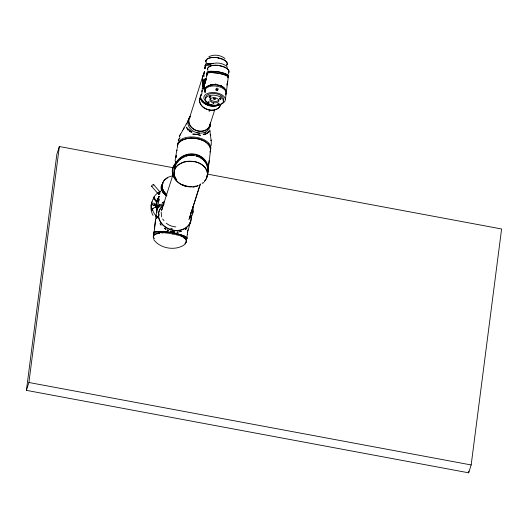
<?xml version="1.0" encoding="UTF-8"?>
<svg xmlns="http://www.w3.org/2000/svg" width="528" height="528" viewBox="0 0 528 528"><rect width="100%" height="100%" fill="white"/><g stroke="black" fill="none" stroke-linecap="round" stroke-linejoin="round"><path stroke-width="0.79" d="M207.742 172.082C209.108 165.37 204.956 158.393 198.752 155.773A15.246 12.969 2.7 0 0 190.78 154.288C183.579 154.539 176.642 159.555 174.854 166.657M158.862 201.254L158.862 199.287L157.978 206.197M161.159 212.032L161.687 216.909M203.999 76.501L203.999 75.227M186.463 127.664L186.47 127.169M155.8 207.2A1.445 1.195 17.7 0 0 155.885 206.745A16.731 13.853 17.7 0 1 156.407 202.673L156.143 201.584L153.727 198.647L154.13 196.832A21.206 17.556 17.7 0 1 159.562 191.69M226.327 92.123L226.347 91.535M187.829 122.476L188.087 120.443M203.808 87.384L203.861 86.592L204.56 91.073M210.283 124.641L210.038 126.562M158.849 199.729L158.803 200.323L158.961 198.462M211.22 145.444L211.259 141.412L209.847 130.772M158.037 198.931A16.731 13.853 17.7 0 0 156.704 201.749L155.76 207.286M162.505 232.723L163.205 232.617L162.281 232.729M180.649 235.811L182.054 236.61A0.779 0.455 70.3 0 1 182.219 236.537L182.332 236.564A0.739 0.436 71.6 0 0 182.074 236.584L181.322 236.28M203.966 72.976L204.488 71.478L203.643 73.973M175.336 162.71L175.375 162.373M180.589 235.858L177.494 235.059A15.84 2.561 9.8 0 0 172.788 234.036M202.112 90.321L201.881 92.387L202.356 88.427M177.065 148.724L175.065 160.703M202.283 88.559L202.673 85.529M207.953 170.702L210.56 150.348C209.662 136.864 184.556 133.894 177.804 144.236M207.577 174.148L501.6 228.974L471.161 464.957L468.653 472.811L26.4 390.35L56.839 154.367L59.347 146.513L172.742 167.653M26.4 390.35L28.908 382.496L59.347 146.513M154.031 233.198L156.691 210.401L156.618 212.289M153.773 233.396L153.292 236.498A17.404 6.217 11 0 0 153.787 238.372M154.361 228.829L155.529 219.8M174.669 167.917L174.346 170.438A17.622 12.844 9.7 0 0 174.108 171.633A17.569 12.824 8.2 0 0 175.89 178.873M186.556 239.507L185.915 242.576A17.378 6.145 6.8 0 1 184.846 243.586M186.806 238.187L187.315 234.373M204.673 180.959A17.582 12.705 2.5 0 0 207.128 176.55L207.451 174.029M208.237 167.957L209.207 160.433M225.37 99.7L226.215 93.146M226.446 91.364L228.307 76.949M468.653 472.811L468.864 471.181M177.56 145.939L177.619 145.471M205.042 67.61L204.877 68.812L204.976 68.119M206.778 75.273L206.639 76.283L206.692 75.946M204.996 67.947L205.201 66.455M205.042 67.624L205.154 66.792M206.804 75.082L206.725 75.682M206.745 75.524L206.93 74.184M206.811 75.029L206.87 74.606M206.791 75.207L206.95 74.026M176.9 150.803L176.999 150.117M206.659 76.177L206.593 76.633L206.705 75.847M207.108 72.917L206.917 74.276M211.075 64.825L205.636 65.228L204.95 68.29M207.029 73.458C209.543 71.709 213.398 72.897 216.361 73.009A9.94 1.729 9.7 0 1 221.489 73.96L225.515 75.154L228.142 76.613A12.83 2.231 9.7 0 1 228.089 77.392A12.54 2.178 9.7 0 1 227.839 77.537M187.744 230.795L187.882 229.819M187.249 234.208L187.308 233.805M206.389 78.012L203.61 80.388M204.296 181.52A17.543 12.817 3.5 0 0 207.148 176.557L207.596 173.349M154.612 227.126L154.559 227.482L154.658 226.835M227.634 81.589L227.687 81.239M156.895 201.861L157.054 200.963M227.575 81.946L227.509 82.302M161.707 186.08L161.476 187.334A19.681 10.21 13.5 0 0 163 192.08L166.749 195.756M203.168 134.336L205.504 134.482M207.128 176.55L207.365 175.369M189.592 217.279L189.328 218.552L200.132 184.622M187.849 231.356L189.288 226.083M226.307 92.261L226.195 92.776C225.806 83.8 209.431 81.682 205.029 88.829M208.784 131.828L208.897 131.347M156.664 210.652L156.809 210.065M210.434 150.685L210.58 150.091M153.793 232.723L153.886 232.353A19.681 3.056 9.8 0 1 155.747 231.62A19.001 2.95 9.8 0 1 158.591 231.416C167.845 231.752 177.428 232.94 185.849 236.98A19.681 3.056 9.8 0 1 186.661 238.465L186.226 238.775M157.826 207.577L157.984 207.022A16.738 9.28 7.3 0 1 159.872 204.31L157.905 207.273M227.179 83.807L227.344 83.239L227.146 83.899M151.048 205.557L151.589 203.861M156.407 202.673A1.445 1.195 17.7 0 0 156.143 201.584L156.44 200.653A1.445 1.195 17.7 0 1 156.704 201.749L156.44 200.653L154.024 197.723L154.13 196.832A1.445 1.195 17.7 0 0 154.282 198.165L153.985 199.089A1.445 1.195 17.7 0 1 153.833 197.756A21.206 17.556 17.7 0 0 152.189 210.494L152.486 209.57A1.445 1.195 17.7 0 1 152.968 208.355L152.671 209.279A1.445 1.195 17.7 0 0 152.189 210.494L152.612 208.685L155.648 206.765L156.182 205.821A16.731 13.853 17.7 0 0 157.106 210.038M154.618 205.623L154.981 204.494M155.965 204.679L156.605 202.673M161.687 186.754L162.393 183.995A17.378 11.926 12.6 0 1 164.637 179.949L167.759 177.652M155.885 206.745L156.182 205.821A1.445 1.195 17.7 0 1 155.648 206.765M157.153 216.863L156.79 218.005L157.337 216.282L156.532 218.711L157.205 216.856M189.493 118.028L202.91 75.979M173.039 174.524L161.568 210.441L162.584 208.052M205.682 80.791L206.204 79.299L205.359 81.794L205.465 81.457M209.603 125.948L214.573 110.378M226.75 85.133L227.047 84.209M188.892 219.773L200.251 184.285M191.921 212.579L192.278 211.444M191.176 216.784A1.445 1.195 17.7 0 0 191.024 215.45L191.334 216.355L190.885 217.708A1.445 1.195 17.7 0 0 190.852 216.539M192.588 213.299L193.129 211.603M199.828 98.729L200.303 97.614A10.89 8.125 16.3 0 0 199.597 99.911L200.303 97.614M191.004 215.813L190.885 217.708A21.206 17.556 17.7 0 0 192.944 206.626M157.456 199.531L158.611 197.135A16.705 13.834 17.7 0 1 159.199 196.297M153.681 198.172L153.833 197.756M227.139 64.429L227.159 64.376A10.89 4.851 8 0 0 220.301 58.285M217.859 65.327L222.011 66.106A10.89 4.851 8 0 1 228.868 72.191L228.34 73.062M152.15 210.045L152.671 209.279M177.712 144.58L177.936 144.005M179.263 136.653L186.542 123.506M203.339 81.015L203.551 80.52M205.055 88.836L205.267 88.341M190.397 214.058L190.568 213.682M179.507 136.072L180.543 133.973M203.313 81.015L204.481 79.246L206.679 77.88M186.199 124.12L186.879 122.866M184.001 127.934L183.348 129.076L183.869 128.172M182.318 130.739L182.596 130.277M205.333 88.209L207.392 86.216L210.804 85.008M162.881 183.572L162.433 184.239A20.249 10.474 13.5 0 0 162.215 189.631L163.68 192.067L166.921 195.083M158.215 193.189L158.044 193.433A1.775 0.548 -44.4 0 1 158.162 193.274M158.611 197.135L158.994 196.594L156.948 201.333A16.711 13.84 17.7 0 0 157.311 206.976M178.457 143.088L180.233 141.26M201.28 95.212L200.607 96.301A12.916 6.884 13.6 0 0 200.475 98.789C203.524 105.679 213.952 108.346 220.136 104.234C214.282 108.154 205.399 105.818 201.214 100.439M185.17 244.121C176.444 251.308 160.083 248.899 153.76 239.527M162.947 183.335L161.845 184.714A20.75 10.765 13.5 0 0 161.581 190.278L163.238 192.977L166.445 195.921M208.421 131.987L207.709 132.653M202.996 183.137L203.92 182.285M202.046 93.436L200.805 94.802A13.292 7.108 13.6 0 0 200.614 98.498C201.967 101.594 205.141 103.402 208.184 104.504A10.27 5.491 13.6 0 0 213.576 105.508L218.156 104.927M180.213 159.258C184.193 155.958 189.677 154.645 194.746 155.582M180.662 158.882L176.312 163.772A20.249 17.246 2.7 0 0 174.299 172.346L174.438 173.6M159.172 192.245L158.908 192.456A1.802 0.7 -43.2 0 1 159.172 192.251L159.944 191.842A1.802 0.7 -42.6 0 1 160.169 191.783L159.944 191.842A1.802 0.7 -43.2 0 0 159.727 191.921M216.216 89.14L216.077 89.252A1.01 0.838 8.7 0 0 215.886 90.017L216.203 90.446A1.01 0.779 16.6 0 0 217.127 90.691L217.602 90.486A1.01 0.825 26.8 0 0 217.793 89.72L217.721 89.555M159.324 192.535L159.212 192.621A1.478 0.607 -43.6 0 1 159.674 192.317L159.773 192.271M159.39 193.571L158.591 194.08M208.798 56.773C213.847 54.021 220.605 54.958 225.007 58.562M181.764 158.11L182.259 157.832M181.295 140.547L181.909 140.21M183.751 157.04L184.523 156.697M200.092 184.331L200.752 183.988M198.132 185.467L196.053 186.364M158.631 194.179L159.74 193.479A1.485 0.383 -38.3 0 1 158.684 194.139M183.203 139.63L186.49 138.679M186.14 156.11L186.688 155.925M196.654 186.311L198.046 185.889M216.883 105.006L217.833 104.755M207.082 63.518L213.259 63.657L206.323 63.683A12.89 2.218 9.7 0 0 205.425 64.528L205.55 64.753M227.957 74.91C221.879 71.98 214.744 70.811 208.039 71.504A12.89 2.218 9.7 0 0 207.148 72.343L207.266 72.567M213.635 63.367C217.694 62.489 222.116 63.248 225.608 65.505M192.885 187.189L194.964 186.754M160.994 232.61L160.994 232.61A0.686 0.475 -45.7 0 1 161.251 232.663L162.056 232.736M189.354 155.404L188.008 155.615M210.923 84.982L211.886 84.836M158.624 233.099L159.872 232.907L159.238 232.993M188.12 138.415L188.998 138.316M212.084 84.817L216.348 84.869L220.552 85.906M208.798 71.333C215.358 71.148 222.433 71.894 228.235 75.148M161.832 232.749L161.324 232.716A0.719 0.502 -46.4 0 0 160.994 232.604M192.06 155.291L190.707 155.298M190.727 138.217L194.674 138.382M214.672 105.283L213.451 105.283A9.94 5.313 13.6 0 1 208.329 104.333L204.092 102.194L201.003 98.624A12.83 6.857 13.6 0 1 200.68 96.155M193.024 155.371L193.888 155.47M210.811 64.726L205.788 64.964A13.292 2.31 9.7 0 0 205.009 66.04L205.834 66.706M162.01 232.577L154.981 232.782A20.249 3.109 9.8 0 0 153.872 234.201M161.476 231.376L164.38 231.561M211.365 110.273L207.214 109.501A10.89 8.191 15.9 0 1 199.861 98.723M163.198 232.69L166.657 233.039A15.847 2.587 9.8 0 1 170.333 233.567A15.754 2.574 9.8 0 1 172.801 234.023M203.551 134.468L203.207 134.396M172.326 231.746L170.095 231.172L175.052 232.096L170.933 231.488M216.143 57.512L220.295 58.285M209.2 110.913L209.84 111.005M208.877 110.86L209.372 110.939M197.459 134.574L192.72 134.079A16.731 9.273 7.3 0 1 198.746 134.845L200.508 135.313L195.723 134.185M172.795 231.832L174.148 232.082M196.456 138.633L197.38 138.805M28.908 382.496L471.161 464.957M196.627 132.653L197.842 132.937A11.458 9.484 17.7 0 0 199.67 133.148M199.109 139.214L202.712 140.455M197.109 156.196L195.815 155.813C202.158 157.291 207.445 162.928 207.834 169.528A20.249 17.246 2.7 0 1 207.306 174.583M170.623 228.314L172.306 228.809M176.484 234.505L177.065 234.689M184.107 185.592L184.774 185.803M198.04 156.565L198.825 156.902M182.2 235.343L179.652 234.538A15.497 2.409 9.8 0 0 174.557 233.27A14.857 2.31 9.8 0 0 170.069 232.439A15.576 2.416 9.8 0 0 163.786 231.653A17.147 2.666 9.8 0 0 160.796 231.449A19.074 2.97 9.8 0 0 153.971 232.373M181.573 236.221L186.47 238.643A20.249 3.109 9.8 0 1 186.219 239.752M219.622 85.576L222.374 86.737M197.399 155.773L198.053 156.037M221.232 85.589L221.641 85.767M182.272 235.25L184.259 236.075M189.38 131.479L191.869 132.224L190.601 131.677M182.596 184.919L183.163 185.156M199.01 156.413L199.564 156.71M200.323 157.694L201.043 158.143M204.191 141.148L204.91 141.544M222.539 86.823L223.304 87.292M183.209 237.263L184.1 237.851M200.528 157.205L200.99 157.516M206.197 142.355L208.54 144.355M223.397 87.358L225.7 89.628L226.347 91.529M202.811 159.476L201.802 158.651M164.881 194.278L166.531 195.624M207.181 74.283L206.725 73.854A13.292 2.31 9.7 0 1 207.504 72.785L211.471 72.494L216.269 72.923A10.27 1.789 9.7 0 1 221.661 73.927L225.872 75.181L228.525 76.705A13.292 2.31 9.7 0 1 227.753 77.774M201.94 158.136L202.323 158.453M226.202 65.927L227.627 67.353M153.859 233.389L153.575 233.099A20.75 3.221 9.8 0 1 154.744 231.64L160.816 231.35L168.181 232.076A15.642 2.429 9.8 0 1 176.458 233.62L182.926 235.475L187.024 237.659A20.75 3.221 9.8 0 1 186.694 238.834M203.696 166.287L205.511 168.346L207.134 171.778A17.404 12.573 2.4 0 1 207.359 175.369M228.109 75.049L228.459 75.511A12.916 2.224 9.7 0 1 228.406 75.9M165.172 193.123L166.168 194.152M188.298 129.716L186.938 127.981L187.249 128.429M204.6 161.357L203.749 160.38M188.054 129.446L187.678 129.004M153.787 184.82L159.971 191.961M151.503 186.173L157.687 193.314M162.578 218.915L164.003 220.658M204.389 160.334L204.653 160.67M209.339 145.325L209.682 145.84M205.366 162.393L205.577 162.756M205.201 92.202L203.801 87.595M206.349 164.135L206.606 164.624M210.19 146.85L210.672 149.094M207.075 165.812L207.214 166.3M174.148 172.603L174.431 173.969M172.564 173.461L172.821 174.946M156.578 211.649L156.684 212.764M210.256 134.581L210.401 135.676M190.984 216.81L191.037 217.279M211.094 140.092L211.154 140.699L211.101 140.164M152.447 209.121L152.486 209.57A21.206 17.556 17.7 0 0 156.367 216.447M209.906 131.426L209.834 130M159.086 213.972L159.159 215.45M210.665 148.672A16.705 9.26 7.3 0 1 209.755 152.09M177.771 147.959A16.705 9.26 7.3 0 1 178.721 142.712M179.81 141.596A16.705 9.26 7.3 0 1 183.784 139.405M185.797 138.824A16.705 9.26 7.3 0 1 191.486 138.204M193.901 138.303A16.705 9.26 7.3 0 1 199.841 139.412M202.052 140.171A16.705 9.26 7.3 0 1 206.725 142.725M208.157 143.953A16.705 9.26 7.3 0 1 210.375 147.292M177.646 145.332A16.705 9.26 7.3 0 1 195.881 137.247A16.705 9.26 7.3 0 1 210.349 150.064M196.02 186.061A16.731 13.853 17.7 0 1 176.345 180.833A16.731 13.853 17.7 0 1 175.078 163.634M174.425 169.574A19.681 16.744 2.7 0 1 174.86 166.657A19.477 16.573 2.7 0 0 174.418 169.924M202.719 182.906A17.543 12.817 3.5 0 1 202.132 183.328M194.02 161.443A16.942 12.223 2.2 0 1 206.936 176.51M203.709 166.28A16.54 11.728 5.7 0 0 193.974 161.588A16.54 11.735 5.9 0 0 182.728 162.347L177.758 165.198A17.378 12.632 8.1 0 0 174.742 169.283L174.346 170.438A17.53 12.778 9.3 0 0 176.814 179.949M174.471 170.458A16.942 12.025 5.7 0 1 193.948 161.713M173.969 170.485A20.75 17.655 2.7 0 1 176.114 162.485C179.104 157.37 184.846 154.163 190.72 153.886A15.642 13.306 2.7 0 1 198.997 155.43C204.164 157.7 208.052 162.815 208.395 168.505A20.75 17.655 2.7 0 1 207.365 175.091M183.262 184.958A15.84 13.424 2.8 0 0 186.787 186.127A15.754 13.339 2.9 0 0 189.262 186.496M156.585 212.078A16.705 9.26 7.3 0 1 164.102 204.508M186.628 238.458A19.305 2.996 9.8 0 0 183.625 235.871A17.912 2.792 9.8 0 0 182.259 235.343M157.04 212.19A16.705 9.26 7.3 0 1 164.03 203.313M190.37 213.352A16.731 13.853 17.7 0 1 182.45 229.687A16.731 13.853 17.7 0 1 161.482 223.549A16.731 13.853 17.7 0 1 163.231 205.412M162.254 232.888A16.949 5.683 9.7 0 1 162.69 232.881M153.509 235.937A17.543 6.085 10.2 0 1 159.568 233.191M154.367 238.649A16.942 6.072 11.2 0 1 153.476 235.924A17.582 6.283 11 0 1 158.644 233.105M186.146 242.015A16.942 6.376 8.6 0 1 185.308 243.342M183.381 237.237A17.53 6.151 6 0 1 186.166 242.022A17.622 6.178 5.6 0 0 186.384 241.461A17.569 6.138 6.7 0 0 184.015 237.857M161.667 232.558A17.147 8.138 15.9 0 1 162.116 232.538M191.598 186.668A16.487 13.649 17.7 0 1 176.081 180.226A16.487 13.649 17.7 0 1 173.778 166.01M174.821 164.34A16.487 13.649 17.7 0 1 175.679 163.324M190.456 214.282A16.487 13.649 17.7 0 1 181.79 229.673A16.487 13.649 17.7 0 1 161.575 223.318A16.487 13.649 17.7 0 1 163.218 205.715M175.804 226.915A14.527 12.032 17.7 0 1 166.267 223.219M210.157 123.862A10.817 8.956 17.7 0 1 196.416 130.383A10.817 8.956 17.7 0 1 190.192 116.754M203.491 83.259A10.844 8.976 17.7 0 1 204.461 73.636M203.399 81.398A10.864 8.976 17.7 0 1 203.94 73.597M203.531 83.655A10.817 5.999 7.3 0 1 204.402 79.325M205.544 66.271A12.54 2.178 9.7 0 1 205.346 65.452M203.346 84.784A10.791 5.98 7.3 0 1 206.276 79.259M206.151 62.344A10.89 4.851 8 0 1 205.979 60.43M206.243 62.35A10.87 4.508 8.4 0 1 205.993 60.43A10.89 4.772 8.5 0 1 216.157 57.592M206.012 60.436A10.87 4.838 8 0 1 218.269 57.776M218.15 58.093A10.87 4.508 8.4 0 1 227.132 64.376A10.89 4.772 8.5 0 1 226.591 65.234M227.159 64.376A10.976 4.884 8 0 1 226.783 65.036M205.762 133.544A11.444 5.874 8 0 1 203.339 134.257M207.042 133.432A11.557 6.277 10.4 0 1 203.848 134.765M208.388 131.815A10.217 2.132 -26.4 0 1 208.151 132.066M208.118 132.172A11.174 3.399 -14.9 0 1 207.913 132.356M207.524 132.337A11.444 3.802 -11.5 0 1 207.042 132.686M205.887 132.224A11.748 4.521 -5.5 0 1 204.27 132.904M207.26 133.142A11.807 5.59 4 0 1 206.93 133.36M208.157 132.739A11.662 5.108 0.2 0 1 207.616 133.214M208.883 131.597A10.435 2.297 -25 0 1 208.666 131.901M192.152 131.809A11.57 5.24 21.9 0 1 189.209 129.617M186.529 127.307A10.666 1.023 50 0 0 186.747 127.684A10.699 0.99 50.3 0 1 186.668 127.453M187.044 128.073A10.322 1.234 47.7 0 1 186.866 127.796M188.291 129.241A11.484 3.267 34.2 0 1 187.783 128.627M190.681 131.637A11.537 5.867 18.1 0 1 189.057 130.37M188.285 130.462A11.801 5.709 19.7 0 1 187.407 129.446M186.595 127.644A10.322 1.287 47.3 0 1 186.377 127.268M210.52 122.635A11.141 9.227 17.7 0 1 196.746 130.779A11.141 9.227 17.7 0 1 190.232 116.167M210.236 123.677A11.392 9.431 17.7 0 1 196.251 132.541A11.392 9.431 17.7 0 1 189.783 117.262M203.227 84.619A10.844 6.013 7.3 0 1 205.94 79.372M203.042 86.17A10.85 6.013 7.3 0 1 205.775 80.883M205.458 80.949A10.85 6.23 7.7 0 0 202.917 83.807A10.798 5.986 7.3 0 0 203.075 86.189M204.019 89.443A10.791 8.936 17.7 0 1 205.24 83.14M205.207 91.073A10.844 8.976 17.7 0 1 205.451 82.309M200.68 96.155A12.54 6.706 13.6 0 1 201.445 94.505M209.293 109.837A10.87 7.92 15.7 0 1 199.617 99.917M220.691 104.254A10.87 8.171 15.8 0 1 209.266 110.088M220.618 104.65A10.89 8.125 16.3 0 1 211.358 110.227M205.115 89.212A10.864 8.976 17.7 0 1 205.656 81.411M226.241 90.902A10.791 5.98 7.3 0 1 225.581 93.931M205.22 91.351A10.791 5.98 7.3 0 1 206.144 87.153M209.92 85.206A10.791 5.98 7.3 0 1 213.008 84.737M221.602 86.341A10.791 5.98 7.3 0 1 224.063 87.839M207.26 74.092A12.54 2.178 9.7 0 1 207.062 73.267M205.141 92.783A10.791 5.98 7.3 0 1 215.708 86.064A10.791 5.98 7.3 0 1 225.641 94.862M207.874 70.158A10.89 4.851 8 0 1 207.695 68.244A10.89 4.772 8.5 0 1 217.873 65.406M219.985 65.591A10.87 4.838 8 0 0 207.728 68.251A10.87 4.508 8.4 0 0 207.827 69.927M219.866 65.908A10.87 4.508 8.4 0 1 228.848 72.191A10.89 4.772 8.5 0 1 228.307 73.049M228.868 72.191A10.996 4.897 8 0 1 228.314 73.055M206.567 101.891A10.817 5.999 7.3 0 1 207.689 93.377A10.817 5.999 7.3 0 1 223.014 95.581A10.817 5.999 7.3 0 1 221.133 103.983M205.696 98.611A9.088 5.036 7.3 0 1 215.424 93.628A9.088 5.036 7.3 0 1 223.146 101.039M218.783 100.155A4.541 2.521 7.3 0 1 213.814 101.27A4.541 2.521 7.3 0 1 210.071 98.538M215.701 98.076A1.01 0.561 7.3 0 1 214.764 98.459A1.01 0.561 7.3 0 1 213.748 97.957M220.895 96.268A0.719 0.403 7.3 0 1 221.1 96.393M153.028 215.464A21.206 17.556 17.7 0 1 152.071 201.755M158.723 194.311A21.206 17.556 17.7 0 1 159.977 193.637M153.351 204.89A1.3 1.076 17.7 0 1 154.374 205.696M191.367 212.216A1.3 1.076 17.7 0 1 191.671 212.652M191.374 210.197A1.3 1.076 17.7 0 1 192.225 211.662A1.3 1.076 17.7 0 1 190.588 212.203M157.417 208.864A16.731 13.853 17.7 0 1 159.575 196.304M152.143 186.424A1.485 0.495 -40.9 0 1 151.628 185.909A1.485 0.495 -40.9 0 1 153.298 184.51A1.485 0.495 -40.9 0 1 153.562 185.236M159.469 193.525A1.802 0.528 -38.8 0 1 159.119 193.776A1.769 0.469 -38.6 0 1 158.651 194.047M159.166 192.271A1.749 0.607 -43.3 0 1 159.68 191.941M156.545 216.005A1.155 0.957 17.7 0 1 155.674 215.153M156.05 216.229A1.445 1.195 17.7 0 1 155.47 215.662M157.687 208.006A16.705 13.834 17.7 0 1 157.674 198.937M190.681 213.378A16.738 9.28 7.3 0 1 190.364 214.124M166.498 195.604A19.1 9.907 13.5 0 1 161.548 187.348M190.634 213.299A16.731 9.273 7.3 0 1 190.654 214.427M162.34 185.143A16.942 11.847 15.3 0 1 173.111 175.824M166.089 194.192A17.53 12.025 11.5 0 1 162.208 185.123A17.622 12.098 11.1 0 0 162.169 186.272A17.569 12.005 12.4 0 0 165.218 193.103M208.322 166.346L208.276 167.086L208.322 166.346M209.253 97.152L209.959 97.277L209.253 97.152M213.015 103.237L213.721 103.369L213.041 103.191M220.024 99.158L220.73 99.29L220.024 99.158M175.481 161.284L175.435 161.799L175.481 161.284M190.727 221.034L190.694 221.239A16.738 13.86 17.7 0 1 189.149 225.535L190.727 221.034M204.646 70.369L204.646 70.369M176.246 155.608L175.943 157.641L176.246 155.608M187.585 231.931L187.414 233.079L187.585 231.931M160.215 191.605L160.129 191.948L160.36 191.05L160.215 191.605M178.339 140.111L178.279 140.27A16.731 9.273 7.3 0 1 180.002 137.742L178.339 140.111M158.651 192.687L158.42 192.931A1.749 0.607 -43.3 0 1 158.664 192.694M186.78 228.367L185.249 229.541A16.738 13.86 17.7 0 0 186.78 228.367M162.809 202.455L162.492 202.6A16.738 9.28 7.3 0 1 164.135 201.934L162.809 202.455M181.256 231.389L179.586 231.799L181.256 231.389M178.266 232.003L176.933 232.109L178.266 232.003M213.358 84.17L213.358 84.17M215.919 84.262L215.114 84.183L215.919 84.262M168.313 230.505L167.105 229.937L168.313 230.505M165.805 229.211L164.36 228.235L165.805 229.211M161.02 225.02L160.09 223.727L161.02 225.02M216.308 89.423A1.01 0.838 17.7 0 0 218.024 89.437A1.01 0.838 17.7 0 0 217.015 88.15A1.01 0.838 17.7 0 0 216.308 89.423M208.613 103.646A9.088 5.036 7.3 0 0 223.304 101.93A9.088 5.036 7.3 0 0 211.292 95.238A9.088 5.036 7.3 0 0 208.613 103.646M211.51 101.957A4.541 2.521 7.3 0 0 218.856 101.099A4.541 2.521 7.3 0 0 212.85 97.753A4.541 2.521 7.3 0 0 211.51 101.957M219.806 98.749A0.719 0.403 7.3 0 0 220.975 98.611A0.719 0.403 7.3 0 0 220.024 98.076A0.719 0.403 7.3 0 0 219.806 98.749M209.821 96.881A0.719 0.403 7.3 0 0 210.982 96.749A0.719 0.403 7.3 0 0 210.032 96.215A0.719 0.403 7.3 0 0 209.821 96.881M208.078 102.333A0.719 0.403 7.3 0 0 209.246 102.194A0.719 0.403 7.3 0 0 208.289 101.666A0.719 0.403 7.3 0 0 208.078 102.333M218.071 104.194A0.719 0.403 7.3 0 0 219.239 104.056A0.719 0.403 7.3 0 0 218.282 103.528A0.719 0.403 7.3 0 0 218.071 104.194M213.946 99.218A1.01 0.561 7.3 0 0 215.576 99.026A1.01 0.561 7.3 0 0 214.243 98.281A1.01 0.561 7.3 0 0 213.946 99.218M152.744 204.884A1.3 1.076 17.7 0 0 154.915 204.719A1.3 1.076 17.7 0 0 153.457 203.161A1.3 1.076 17.7 0 0 152.744 204.884"/></g></svg>
